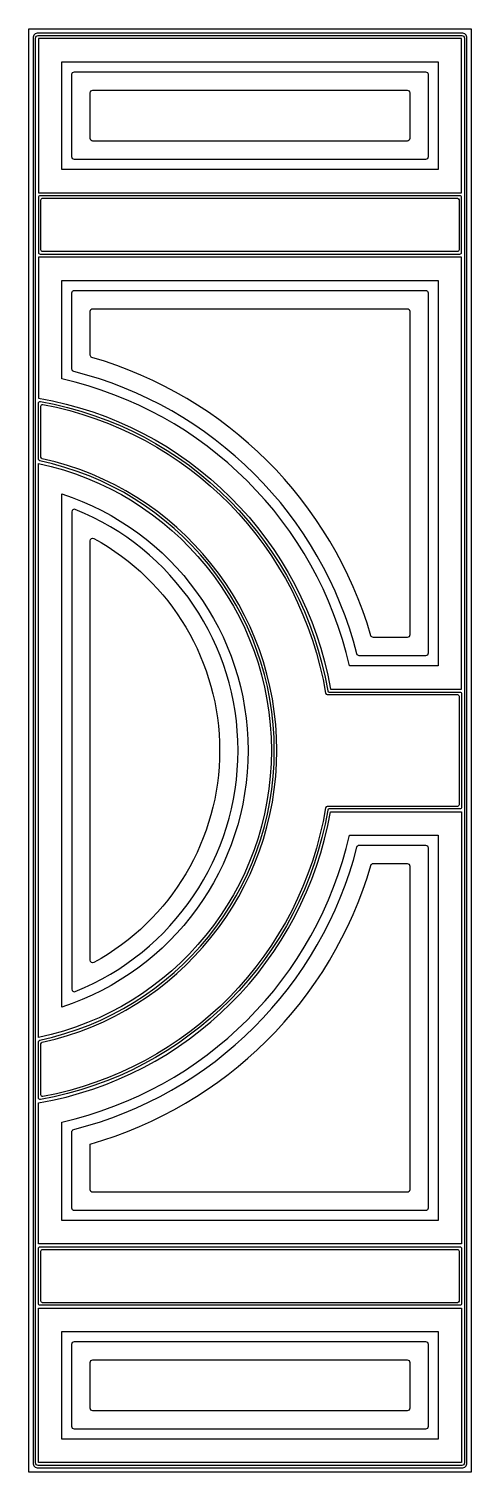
# Model space of a CAD drawing. Header units: millimetres. Extents: x 466 to 996, y 412 to 2142.
import ezdxf

# ---------------------------------------------------------------- set-up
doc = ezdxf.new("R2010")
doc.units = ezdxf.units.MM

msp = doc.modelspace()

# ---------------------------------------------------------------- linework, layer by layer
for points in [[(995.8, 2142.3), (995.8, 412.3), (465.8, 412.3), (465.8, 2142.3), (995.8, 2142.3)], [(984.3, 2130.8), (477.3, 2130.8), (477.3, 1945.8), (984.3, 1945.8), (984.3, 2130.8)], [(956.3, 2102.8), (956.3, 1973.8), (505.3, 1973.8), (505.3, 2102.8), (956.3, 2102.8)], [(984.3, 423.8), (477.3, 423.8), (477.3, 608.8), (984.3, 608.8), (984.3, 423.8)], [(956.3, 451.8), (505.3, 451.8), (505.3, 580.8), (956.3, 580.8), (956.3, 451.8)]]:
    msp.add_lwpolyline(points)
for points in [[(984.8, 2137.3), (476.8, 2137.3, 0.414214), (470.8, 2131.3), (470.8, 423.3, 0.414214), (476.8, 417.3), (984.8, 417.3, 0.414214), (990.8, 423.3), (990.8, 2131.3, 0.414215), (984.8, 2137.3)], [(987.8, 2131.3), (987.8, 423.3, -0.414214), (984.8, 420.3), (476.8, 420.3, -0.414209), (473.8, 423.3), (473.8, 2131.3, -0.414209), (476.8, 2134.3), (984.8, 2134.3, -0.414175), (987.8, 2131.3)], [(944.3, 2087.8), (944.3, 1988.8, -0.414214), (941.3, 1985.8), (520.3, 1985.8, -0.414209), (517.3, 1988.8), (517.3, 2087.8, -0.414209), (520.3, 2090.8), (941.3, 2090.8, -0.414175), (944.3, 2087.8)], [(922.3, 2065.8), (922.3, 2010.8, -0.414214), (919.3, 2007.8), (542.3, 2007.8, -0.414209), (539.3, 2010.8), (539.3, 2065.8, -0.414209), (542.3, 2068.8), (919.3, 2068.8, -0.414175), (922.3, 2065.8)], [(982.3, 1942.3), (479.3, 1942.3, 0.414214), (477.3, 1940.3), (477.3, 1874.3, 0.414214), (479.3, 1872.3), (982.3, 1872.3, 0.414214), (984.3, 1874.3), (984.3, 1940.3, 0.414231), (982.3, 1942.3)], [(981.3, 1937.3), (981.3, 1877.3, -0.414214), (979.3, 1875.3), (482.3, 1875.3, -0.414214), (480.3, 1877.3), (480.3, 1937.3, -0.414214), (482.3, 1939.3), (979.3, 1939.3, -0.414186), (981.3, 1937.3)], [(827.1, 1350.8), (984.3, 1350.8), (984.3, 1868.8), (477.3, 1868.8), (477.3, 1699.6, -0.317237), (827.1, 1350.8)], [(850, 1378.8, 0.288898), (505.3, 1722.6), (505.3, 1840.8), (956.3, 1840.8), (956.3, 1378.8), (850, 1378.8)], [(858.9, 1393, 0.275141), (519.6, 1731.5, -0.343935), (517.3, 1734.4), (517.3, 1825.8, -0.414209), (520.3, 1828.8), (941.3, 1828.8, -0.414214), (944.3, 1825.8), (944.3, 1393.8, -0.414214), (941.3, 1390.8), (861.8, 1390.8, -0.3424), (858.9, 1393)], [(875.7, 1414.9, 0.256488), (541.4, 1748.4, -0.334086), (539.3, 1751.3), (539.3, 1803.8, -0.414209), (542.3, 1806.8), (919.3, 1806.8, -0.414214), (922.3, 1803.8), (922.3, 1415.8, -0.414214), (919.3, 1412.8), (878.6, 1412.8, -0.332902), (875.7, 1414.9)], [(759.9, 1277.3, 0.354025), (478.9, 1624.5, -0.354034), (477.3, 1626.4), (477.3, 1693.7, -0.466958), (479.6, 1695.7, -0.316115), (823.9, 1348.9, 0.365413), (825.8, 1347.3), (982.3, 1347.3, -0.414214), (984.3, 1345.3), (984.3, 1277.3), (984.3, 1209.3, -0.414214), (982.3, 1207.3), (825.8, 1207.3, 0.365136), (823.9, 1205.6, -0.316116), (479.6, 858.9, -0.467268), (477.3, 860.9), (477.3, 928.1, -0.353822), (478.9, 930.1, 0.354023), (759.9, 1277.3)], [(762.9, 1277.3, 0.352124), (481.9, 1626.9, -0.352135), (480.3, 1628.9), (480.3, 1690.1, -0.469326), (482.6, 1692.1, -0.315408), (821.3, 1345.9, 0.367423), (823.3, 1344.3), (979.3, 1344.3, -0.414214), (981.3, 1342.3), (981.3, 1212.3, -0.414214), (979.3, 1210.3), (823.3, 1210.3, 0.366725), (821.3, 1208.6, -0.315407), (482.7, 862.5, -0.469938), (480.3, 864.5), (480.3, 925.7, -0.352159), (481.9, 927.6, 0.352125), (762.9, 1277.3)], [(477.3, 933.3), (477.3, 1621.2, -0.811564), (477.3, 933.3)], [(505.3, 969.7), (505.3, 1584.8, -0.725611), (505.3, 969.7)], [(521.4, 988.4, 0.675078), (521.4, 1566.2, 0.531451), (517.3, 1563.4), (517.3, 991.1, 0.531409), (521.4, 988.4)], [(539.3, 1025.8), (539.3, 1528.7, -0.569587), (543.7, 1531.3, -0.593227), (543.7, 1023.2, -0.56922), (539.3, 1025.8)], [(827.1, 1203.8), (984.3, 1203.8), (984.3, 685.8), (477.3, 685.8), (477.3, 854.9, 0.317236), (827.1, 1203.8)], [(850, 1175.8), (956.3, 1175.8), (956.3, 713.8), (505.3, 713.8), (505.3, 831.9, 0.288897), (850, 1175.8)], [(861.8, 1163.8), (941.3, 1163.8, -0.414214), (944.3, 1160.8), (944.3, 728.8, -0.414214), (941.3, 725.8), (520.3, 725.8, -0.414209), (517.3, 728.8), (517.3, 820.1, -0.343618), (519.5, 823, 0.275142), (858.9, 1161.5, -0.342815), (861.8, 1163.8)], [(878.6, 1141.8), (919.3, 1141.8, -0.414214), (922.3, 1138.8), (922.3, 750.8, -0.414214), (919.3, 747.8), (542.3, 747.8, -0.414209), (539.3, 750.8), (539.3, 805.5, 0.257712), (875.7, 1139.6, -0.332958), (878.6, 1141.8)], [(982.3, 612.3), (479.3, 612.3, -0.414214), (477.3, 614.3), (477.3, 680.3, -0.414214), (479.3, 682.3), (982.3, 682.3, -0.414214), (984.3, 680.3), (984.3, 614.3, -0.414272), (982.3, 612.3)], [(979.3, 615.3), (482.3, 615.3, -0.414214), (480.3, 617.3), (480.3, 677.3, -0.414214), (482.3, 679.3), (979.3, 679.3, -0.414214), (981.3, 677.3), (981.3, 617.3, -0.414175), (979.3, 615.3)], [(941.3, 463.8), (520.3, 463.8, -0.414209), (517.3, 466.8), (517.3, 565.8, -0.414209), (520.3, 568.8), (941.3, 568.8, -0.414214), (944.3, 565.8), (944.3, 466.8, -0.414229), (941.3, 463.8)], [(919.3, 485.8), (542.3, 485.8, -0.414209), (539.3, 488.8), (539.3, 543.8, -0.414209), (542.3, 546.8), (919.3, 546.8, -0.414214), (922.3, 543.8), (922.3, 488.8, -0.414229), (919.3, 485.8)]]:
    msp.add_lwpolyline(points, format="xyb")

doc.saveas('drawing.dxf')
